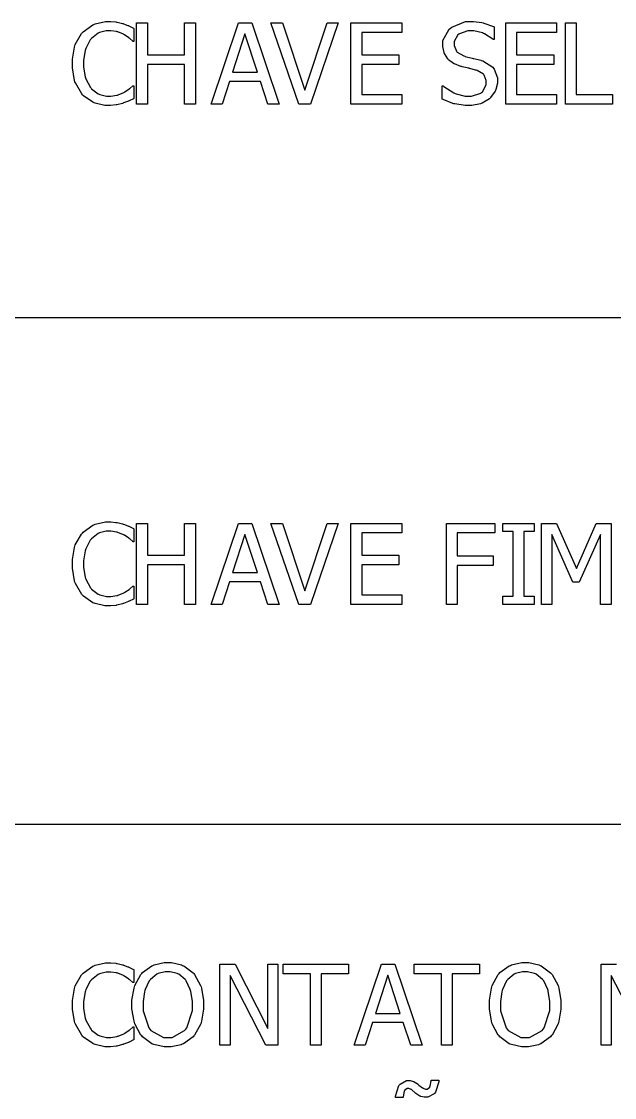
# Model space of a CAD drawing. Header units: millimetres. Extents: x 1974 to 2099, y 1386 to 1555.
# Drawn here: x 2079.145 to 2080.381, y 1478.739 to 1480.982 of the extents above; entities that cross this region are included whole.
import ezdxf

# ---------------------------------------------------------------- set-up
doc = ezdxf.new("R2010")
doc.units = ezdxf.units.MM
doc.layers.add('TEXTO', color=4, linetype='Continuous')

msp = doc.modelspace()

# ---------------------------------------------------------------- linework, layer by layer
at = {"layer": 'TEXTO', "color": 0}
for p, q in [((2079.2739, 1480.9604), (2079.2939, 1480.9747)), ((2079.2939, 1480.9747), (2079.2962, 1480.9757)), ((2079.2962, 1480.9757), (2079.2985, 1480.9768)), ((2079.2985, 1480.9768), (2079.32, 1480.9816)), ((2079.32, 1480.9816), (2079.3272, 1480.9816)), ((2079.3272, 1480.9816), (2079.3311, 1480.9816)), ((2079.3311, 1480.9816), (2079.3419, 1480.9807)), ((2079.3419, 1480.9807), (2079.3432, 1480.9804)), ((2079.3432, 1480.9804), (2079.3444, 1480.9802)), ((2079.3444, 1480.9802), (2079.3559, 1480.9777)), ((2079.3559, 1480.9777), (2079.357, 1480.9773)), ((2079.357, 1480.9773), (2079.3578, 1480.977)), ((2079.3578, 1480.977), (2079.3672, 1480.9735)), ((2079.3672, 1480.9735), (2079.3681, 1480.973)), ((2079.3681, 1480.973), (2079.369, 1480.9726)), ((2079.369, 1480.9726), (2079.3784, 1480.968)), ((2079.3784, 1480.968), (2079.3793, 1480.9674)), ((2079.3793, 1480.9674), (2079.3793, 1480.9403)), ((2079.3851, 1480.8097), (2079.3851, 1480.9786)), ((2079.3851, 1480.9786), (2079.4076, 1480.9786)), ((2079.4076, 1480.9786), (2079.4076, 1480.9124)), ((2079.4852, 1480.9124), (2079.4852, 1480.9786)), ((2079.4852, 1480.9786), (2079.5077, 1480.9786)), ((2079.5077, 1480.9786), (2079.5077, 1480.8097)), ((2079.5077, 1480.9786), (2079.5077, 1480.9786)), ((2079.5406, 1480.8097), (2079.5975, 1480.9786)), ((2079.5975, 1480.9786), (2079.6252, 1480.9786)), ((2079.6252, 1480.9786), (2079.6821, 1480.8097)), ((2079.7232, 1480.8097), (2079.6651, 1480.9786)), ((2079.6651, 1480.9786), (2079.6891, 1480.9786)), ((2079.6891, 1480.9786), (2079.7359, 1480.8384)), ((2079.7359, 1480.8384), (2079.7825, 1480.9786)), ((2079.8056, 1480.9786), (2079.7474, 1480.8097)), ((2079.7825, 1480.9786), (2079.8056, 1480.9786)), ((2079.7825, 1480.9786), (2079.7825, 1480.9786)), ((2079.832, 1480.8097), (2079.832, 1480.9786)), ((2079.832, 1480.9786), (2079.9377, 1480.9786)), ((2079.9377, 1480.9786), (2079.9377, 1480.9586)), ((2080.0237, 1480.9419), (2080.037, 1480.9655)), ((2080.037, 1480.9655), (2080.0396, 1480.9678)), ((2080.0396, 1480.9678), (2080.0422, 1480.9701)), ((2080.0422, 1480.9701), (2080.0709, 1480.9816)), ((2080.0709, 1480.9816), (2080.0805, 1480.9816)), ((2080.0805, 1480.9816), (2080.0872, 1480.9816)), ((2080.0872, 1480.9816), (2080.1051, 1480.9793)), ((2080.1051, 1480.9793), (2080.1073, 1480.9788)), ((2080.1073, 1480.9788), (2080.1093, 1480.9785)), ((2080.1093, 1480.9785), (2080.1289, 1480.9716)), ((2080.1289, 1480.9716), (2080.1307, 1480.9708)), ((2080.1307, 1480.9708), (2080.1307, 1480.9439)), ((2080.1549, 1480.8097), (2080.1549, 1480.9786)), ((2080.1549, 1480.9786), (2080.2605, 1480.9786)), ((2080.2605, 1480.9786), (2080.2605, 1480.9586)), ((2080.2791, 1480.8097), (2080.2791, 1480.9786)), ((2080.2791, 1480.9786), (2080.3017, 1480.9786)), ((2080.3017, 1480.9786), (2080.3017, 1480.8297)), ((2079.2574, 1480.9336), (2079.2705, 1480.9565)), ((2079.2705, 1480.9565), (2079.2723, 1480.9585)), ((2079.2723, 1480.9585), (2079.2739, 1480.9604)), ((2079.2884, 1480.9436), (2079.2792, 1480.9256)), ((2079.2897, 1480.945), (2079.2884, 1480.9436)), ((2079.2908, 1480.9465), (2079.2897, 1480.945)), ((2079.3049, 1480.9574), (2079.2908, 1480.9465)), ((2079.3065, 1480.9581), (2079.3049, 1480.9574)), ((2079.308, 1480.9588), (2079.3065, 1480.9581)), ((2079.3218, 1480.9625), (2079.308, 1480.9588)), ((2079.327, 1480.9625), (2079.3218, 1480.9625)), ((2079.3311, 1480.9625), (2079.327, 1480.9625)), ((2079.3433, 1480.9606), (2079.3311, 1480.9625)), ((2079.3446, 1480.9602), (2079.3433, 1480.9606)), ((2079.3458, 1480.9599), (2079.3446, 1480.9602)), ((2079.3575, 1480.955), (2079.3458, 1480.9599)), ((2079.3586, 1480.9545), (2079.3575, 1480.955)), ((2079.3596, 1480.9539), (2079.3586, 1480.9545)), ((2079.3692, 1480.9475), (2079.3596, 1480.9539)), ((2079.3699, 1480.9468), (2079.3692, 1480.9475)), ((2079.3707, 1480.9462), (2079.3699, 1480.9468)), ((2079.377, 1480.9408), (2079.3707, 1480.9462)), ((2079.6108, 1480.9557), (2079.5848, 1480.8761)), ((2079.6369, 1480.8761), (2079.6108, 1480.9557)), ((2079.9377, 1480.9586), (2079.8545, 1480.9586)), ((2079.8545, 1480.9586), (2079.8545, 1480.9124)), ((2080.055, 1480.9538), (2080.047, 1480.9403)), ((2080.0566, 1480.955), (2080.055, 1480.9538)), ((2080.0581, 1480.9562), (2080.0566, 1480.955)), ((2080.0755, 1480.9623), (2080.0581, 1480.9562)), ((2080.0819, 1480.9623), (2080.0755, 1480.9623)), ((2080.0879, 1480.9623), (2080.0819, 1480.9623)), ((2080.1062, 1480.9578), (2080.0879, 1480.9623)), ((2080.1083, 1480.9568), (2080.1062, 1480.9578)), ((2080.1104, 1480.9559), (2080.1083, 1480.9568)), ((2080.1276, 1480.9452), (2080.1104, 1480.9559)), ((2080.129, 1480.9439), (2080.1276, 1480.9452)), ((2080.1307, 1480.9439), (2080.129, 1480.9439)), ((2080.2605, 1480.9586), (2080.1774, 1480.9586)), ((2080.1774, 1480.9586), (2080.1774, 1480.9124)), ((2079.2512, 1480.9033), (2079.2556, 1480.9283)), ((2079.2556, 1480.9283), (2079.2566, 1480.931)), ((2079.2566, 1480.931), (2079.2574, 1480.9336)), ((2079.2779, 1480.9212), (2079.2746, 1480.9008)), ((2079.2785, 1480.9233), (2079.2779, 1480.9212)), ((2079.2792, 1480.9256), (2079.2785, 1480.9233)), ((2079.3775, 1480.9403), (2079.377, 1480.9408)), ((2079.3793, 1480.9403), (2079.3775, 1480.9403)), ((2080.0237, 1480.9333), (2080.0237, 1480.9419)), ((2080.0237, 1480.9293), (2080.0237, 1480.9333)), ((2080.026, 1480.9172), (2080.0237, 1480.9293)), ((2080.047, 1480.9403), (2080.047, 1480.9357)), ((2080.047, 1480.9357), (2080.047, 1480.9315)), ((2080.047, 1480.9315), (2080.0517, 1480.9197)), ((2079.2512, 1480.8939), (2079.2512, 1480.9033)), ((2079.2746, 1480.9008), (2079.2746, 1480.8939)), ((2079.4076, 1480.9124), (2079.4852, 1480.9124)), ((2079.8545, 1480.9124), (2079.9321, 1480.9124)), ((2079.9321, 1480.9124), (2079.9321, 1480.8924)), ((2080.0265, 1480.916), (2080.026, 1480.9172)), ((2080.027, 1480.9147), (2080.0265, 1480.916)), ((2080.0337, 1480.9038), (2080.027, 1480.9147)), ((2080.0346, 1480.9029), (2080.0337, 1480.9038)), ((2080.0355, 1480.902), (2080.0346, 1480.9029)), ((2080.0458, 1480.8942), (2080.0355, 1480.902)), ((2080.0517, 1480.9197), (2080.0527, 1480.9186)), ((2080.0527, 1480.9186), (2080.0535, 1480.9176)), ((2080.0535, 1480.9176), (2080.0673, 1480.9098)), ((2080.0673, 1480.9098), (2080.0691, 1480.9093)), ((2080.0691, 1480.9093), (2080.0703, 1480.909)), ((2080.0703, 1480.909), (2080.0848, 1480.9054)), ((2080.0848, 1480.9054), (2080.0866, 1480.9049)), ((2080.0866, 1480.9049), (2080.0883, 1480.9045)), ((2080.0883, 1480.9045), (2080.1025, 1480.9008)), ((2080.1025, 1480.9008), (2080.1037, 1480.9005)), ((2080.1037, 1480.9005), (2080.1066, 1480.8996)), ((2080.1066, 1480.8996), (2080.1279, 1480.8862)), ((2080.1774, 1480.9124), (2080.2549, 1480.9124)), ((2080.2549, 1480.9124), (2080.2549, 1480.8924)), ((2079.2512, 1480.8852), (2079.2512, 1480.8939)), ((2079.2557, 1480.859), (2079.2512, 1480.8852)), ((2079.2746, 1480.8939), (2079.2746, 1480.8865)), ((2079.2746, 1480.8865), (2079.278, 1480.8662)), ((2079.4852, 1480.8924), (2079.4076, 1480.8924)), ((2079.4076, 1480.8924), (2079.4076, 1480.8097)), ((2079.4852, 1480.8097), (2079.4852, 1480.8924)), ((2079.5848, 1480.8761), (2079.6369, 1480.8761)), ((2079.5848, 1480.8761), (2079.5848, 1480.8761)), ((2079.9321, 1480.8924), (2079.8545, 1480.8924)), ((2079.8545, 1480.8924), (2079.8545, 1480.8297)), ((2080.0469, 1480.8936), (2080.0458, 1480.8942)), ((2080.048, 1480.8931), (2080.0469, 1480.8936)), ((2080.0611, 1480.8882), (2080.048, 1480.8931)), ((2080.0625, 1480.8878), (2080.0611, 1480.8882)), ((2080.0641, 1480.8874), (2080.0625, 1480.8878)), ((2080.0776, 1480.8841), (2080.0641, 1480.8874)), ((2080.0787, 1480.8839), (2080.0776, 1480.8841)), ((2080.0798, 1480.8836), (2080.0787, 1480.8839)), ((2080.0917, 1480.8805), (2080.0798, 1480.8836)), ((2080.0931, 1480.8802), (2080.0917, 1480.8805)), ((2080.0948, 1480.8797), (2080.0931, 1480.8802)), ((2080.1081, 1480.8718), (2080.0948, 1480.8797)), ((2080.1279, 1480.8862), (2080.1293, 1480.8843)), ((2080.1293, 1480.8843), (2080.1305, 1480.8826)), ((2080.1305, 1480.8826), (2080.1373, 1480.864)), ((2080.2549, 1480.8924), (2080.1774, 1480.8924)), ((2080.1774, 1480.8924), (2080.1774, 1480.8297)), ((2079.2567, 1480.8562), (2079.2557, 1480.859)), ((2079.2576, 1480.8535), (2079.2567, 1480.8562)), ((2079.2707, 1480.8306), (2079.2576, 1480.8535)), ((2079.278, 1480.8662), (2079.2787, 1480.8641)), ((2079.2787, 1480.8641), (2079.2795, 1480.862)), ((2079.2795, 1480.862), (2079.289, 1480.8444)), ((2079.5787, 1480.8569), (2079.5633, 1480.8097)), ((2079.6431, 1480.8569), (2079.5787, 1480.8569)), ((2079.6585, 1480.8097), (2079.6431, 1480.8569)), ((2080.1089, 1480.8708), (2080.1081, 1480.8718)), ((2080.1097, 1480.8697), (2080.1089, 1480.8708)), ((2080.114, 1480.8584), (2080.1097, 1480.8697)), ((2080.114, 1480.8543), (2080.114, 1480.8584)), ((2080.114, 1480.8495), (2080.114, 1480.8543)), ((2080.1373, 1480.8529), (2080.134, 1480.8399)), ((2080.1373, 1480.864), (2080.1373, 1480.8577)), ((2080.1373, 1480.8577), (2080.1373, 1480.8529)), ((2079.2724, 1480.8287), (2079.2707, 1480.8306)), ((2079.289, 1480.8444), (2079.2902, 1480.8429)), ((2079.2902, 1480.8429), (2079.2913, 1480.8415)), ((2079.2913, 1480.8415), (2079.3051, 1480.8311)), ((2079.3051, 1480.8311), (2079.3068, 1480.8303)), ((2079.3068, 1480.8303), (2079.3084, 1480.8296)), ((2079.3464, 1480.8288), (2079.3586, 1480.8339)), ((2079.3586, 1480.8339), (2079.3598, 1480.8345)), ((2079.3598, 1480.8345), (2079.3608, 1480.8351)), ((2079.3608, 1480.8351), (2079.3698, 1480.8411)), ((2079.3698, 1480.8411), (2079.3705, 1480.8417)), ((2079.3705, 1480.8417), (2079.3712, 1480.8423)), ((2079.3712, 1480.8423), (2079.3772, 1480.8475)), ((2079.3772, 1480.8475), (2079.3777, 1480.8479)), ((2079.3777, 1480.8479), (2079.3793, 1480.8479)), ((2079.3793, 1480.8479), (2079.3793, 1480.8212)), ((2080.0224, 1480.8198), (2080.0224, 1480.8479)), ((2080.0224, 1480.8479), (2080.0239, 1480.8479)), ((2080.0239, 1480.8479), (2080.0258, 1480.8462)), ((2080.0258, 1480.8462), (2080.0467, 1480.8327)), ((2080.0467, 1480.8327), (2080.0491, 1480.8318)), ((2080.0491, 1480.8318), (2080.0515, 1480.8308)), ((2080.0515, 1480.8308), (2080.0701, 1480.8261)), ((2080.0833, 1480.8261), (2080.1027, 1480.8325)), ((2080.1027, 1480.8325), (2080.1043, 1480.8338)), ((2080.1043, 1480.8338), (2080.1059, 1480.8351)), ((2080.1059, 1480.8351), (2080.114, 1480.8495)), ((2080.1326, 1480.8367), (2080.1232, 1480.8231)), ((2080.1333, 1480.8382), (2080.1326, 1480.8367)), ((2080.134, 1480.8399), (2080.1333, 1480.8382)), ((2079.2741, 1480.827), (2079.2724, 1480.8287)), ((2079.2941, 1480.8132), (2079.2741, 1480.827)), ((2079.2964, 1480.8122), (2079.2941, 1480.8132)), ((2079.2987, 1480.8113), (2079.2964, 1480.8122)), ((2079.3192, 1480.8066), (2079.2987, 1480.8113)), ((2079.3084, 1480.8296), (2079.3223, 1480.8261)), ((2079.3223, 1480.8261), (2079.327, 1480.8261)), ((2079.327, 1480.8261), (2079.3314, 1480.8261)), ((2079.3422, 1480.8077), (2079.3306, 1480.8066)), ((2079.3314, 1480.8261), (2079.3436, 1480.8281)), ((2079.3433, 1480.8079), (2079.3422, 1480.8077)), ((2079.3442, 1480.8082), (2079.3433, 1480.8079)), ((2079.3436, 1480.8281), (2079.345, 1480.8284)), ((2079.3557, 1480.8111), (2079.3442, 1480.8082)), ((2079.345, 1480.8284), (2079.3464, 1480.8288)), ((2079.357, 1480.8115), (2079.3557, 1480.8111)), ((2079.3581, 1480.8119), (2079.357, 1480.8115)), ((2079.368, 1480.8158), (2079.3581, 1480.8119)), ((2079.3689, 1480.8161), (2079.368, 1480.8158)), ((2079.3696, 1480.8166), (2079.3689, 1480.8161)), ((2079.3784, 1480.8208), (2079.3696, 1480.8166)), ((2079.3793, 1480.8212), (2079.3784, 1480.8208)), ((2079.4076, 1480.8097), (2079.3851, 1480.8097)), ((2079.5077, 1480.8097), (2079.4852, 1480.8097)), ((2079.5633, 1480.8097), (2079.5406, 1480.8097)), ((2079.5633, 1480.8097), (2079.5633, 1480.8097)), ((2079.6821, 1480.8097), (2079.6585, 1480.8097)), ((2079.7474, 1480.8097), (2079.7232, 1480.8097)), ((2079.9377, 1480.8097), (2079.832, 1480.8097)), ((2079.8545, 1480.8297), (2079.9377, 1480.8297)), ((2079.9377, 1480.8297), (2079.9377, 1480.8097)), ((2079.9377, 1480.8097), (2079.9377, 1480.8097)), ((2080.0242, 1480.8189), (2080.0224, 1480.8198)), ((2080.0444, 1480.8111), (2080.0242, 1480.8189)), ((2080.0466, 1480.8104), (2080.0444, 1480.8111)), ((2080.0488, 1480.8099), (2080.0466, 1480.8104)), ((2080.07, 1480.8066), (2080.0488, 1480.8099)), ((2080.0701, 1480.8261), (2080.0763, 1480.8261)), ((2080.0763, 1480.8261), (2080.0833, 1480.8261)), ((2080.1018, 1480.81), (2080.0838, 1480.8066)), ((2080.1036, 1480.8106), (2080.1018, 1480.81)), ((2080.1052, 1480.8113), (2080.1036, 1480.8106)), ((2080.1207, 1480.8208), (2080.1052, 1480.8113)), ((2080.122, 1480.822), (2080.1207, 1480.8208)), ((2080.1232, 1480.8231), (2080.122, 1480.822)), ((2080.2605, 1480.8097), (2080.1549, 1480.8097)), ((2080.1774, 1480.8297), (2080.2605, 1480.8297)), ((2080.2605, 1480.8297), (2080.2605, 1480.8097)), ((2080.2605, 1480.8097), (2080.2605, 1480.8097)), ((2080.3771, 1480.8097), (2080.2791, 1480.8097)), ((2080.3017, 1480.8297), (2080.3771, 1480.8297)), ((2080.3771, 1480.8297), (2080.3771, 1480.8097)), ((2080.3771, 1480.8297), (2080.3771, 1480.8297)), ((2079.3269, 1480.8066), (2079.3192, 1480.8066)), ((2079.3306, 1480.8066), (2079.3269, 1480.8066)), ((2079.3269, 1480.8066), (2079.3269, 1480.8066)), ((2080.0779, 1480.8066), (2080.07, 1480.8066)), ((2080.0838, 1480.8066), (2080.0779, 1480.8066)), ((2080.0779, 1480.8066), (2080.0779, 1480.8066)), ((2098.7779, 1480.3642), (2069.8934, 1480.3642)), ((2079.2962, 1479.9327), (2079.2985, 1479.9337)), ((2079.2985, 1479.9337), (2079.32, 1479.9387)), ((2079.32, 1479.9387), (2079.3272, 1479.9387)), ((2079.3272, 1479.9387), (2079.3311, 1479.9387)), ((2079.3311, 1479.9387), (2079.3419, 1479.9377)), ((2079.3419, 1479.9377), (2079.3432, 1479.9374)), ((2079.3432, 1479.9374), (2079.3444, 1479.9372)), ((2079.3444, 1479.9372), (2079.3559, 1479.9346)), ((2079.3559, 1479.9346), (2079.357, 1479.9342)), ((2079.357, 1479.9342), (2079.3578, 1479.934)), ((2079.3578, 1479.934), (2079.3672, 1479.9304)), ((2079.3851, 1479.7667), (2079.3851, 1479.9356)), ((2079.3851, 1479.9356), (2079.4076, 1479.9356)), ((2079.4076, 1479.9356), (2079.4076, 1479.8694)), ((2079.4852, 1479.8694), (2079.4852, 1479.9356)), ((2079.4852, 1479.9356), (2079.5077, 1479.9356)), ((2079.5077, 1479.9356), (2079.5077, 1479.7667)), ((2079.5077, 1479.9356), (2079.5077, 1479.9356)), ((2079.5406, 1479.7667), (2079.5975, 1479.9356)), ((2079.5975, 1479.9356), (2079.6252, 1479.9356)), ((2079.6252, 1479.9356), (2079.6821, 1479.7667)), ((2079.7232, 1479.7667), (2079.6651, 1479.9356)), ((2079.6651, 1479.9356), (2079.6891, 1479.9356)), ((2079.6891, 1479.9356), (2079.7359, 1479.7953)), ((2079.7359, 1479.7953), (2079.7825, 1479.9356)), ((2079.8056, 1479.9356), (2079.7474, 1479.7667)), ((2079.7825, 1479.9356), (2079.8056, 1479.9356)), ((2079.7825, 1479.9356), (2079.7825, 1479.9356)), ((2079.832, 1479.7667), (2079.832, 1479.9356)), ((2079.832, 1479.9356), (2079.9377, 1479.9356)), ((2079.9377, 1479.9356), (2079.9377, 1479.9156)), ((2080.0308, 1479.7667), (2080.0308, 1479.9356)), ((2080.0308, 1479.9356), (2080.1318, 1479.9356)), ((2080.1318, 1479.9356), (2080.1318, 1479.9156)), ((2080.1318, 1479.9356), (2080.1318, 1479.9356)), ((2080.1484, 1479.9184), (2080.1484, 1479.9356)), ((2080.1484, 1479.9356), (2080.2139, 1479.9356)), ((2080.2139, 1479.9356), (2080.2139, 1479.9184)), ((2080.2295, 1479.7667), (2080.2295, 1479.9356)), ((2080.2295, 1479.9356), (2080.2601, 1479.9356)), ((2080.2601, 1479.9356), (2080.3024, 1479.8415)), ((2080.3024, 1479.8415), (2080.343, 1479.9356)), ((2080.343, 1479.9356), (2080.3742, 1479.9356)), ((2080.3742, 1479.9356), (2080.3742, 1479.7667)), ((2080.3742, 1479.9356), (2080.3742, 1479.9356)), ((2079.2574, 1479.8907), (2079.2705, 1479.9134)), ((2079.2705, 1479.9134), (2079.2723, 1479.9154)), ((2079.2723, 1479.9154), (2079.2739, 1479.9173)), ((2079.2739, 1479.9173), (2079.2939, 1479.9318)), ((2079.3049, 1479.9144), (2079.2908, 1479.9035)), ((2079.2939, 1479.9318), (2079.2962, 1479.9327)), ((2079.3065, 1479.9151), (2079.3049, 1479.9144)), ((2079.308, 1479.9159), (2079.3065, 1479.9151)), ((2079.3218, 1479.9194), (2079.308, 1479.9159)), ((2079.327, 1479.9194), (2079.3218, 1479.9194)), ((2079.3311, 1479.9194), (2079.327, 1479.9194)), ((2079.3433, 1479.9176), (2079.3311, 1479.9194)), ((2079.3446, 1479.9172), (2079.3433, 1479.9176)), ((2079.3458, 1479.9168), (2079.3446, 1479.9172)), ((2079.3575, 1479.912), (2079.3458, 1479.9168)), ((2079.3586, 1479.9114), (2079.3575, 1479.912)), ((2079.3596, 1479.9108), (2079.3586, 1479.9114)), ((2079.3692, 1479.9045), (2079.3596, 1479.9108)), ((2079.3672, 1479.9304), (2079.3681, 1479.9299)), ((2079.3681, 1479.9299), (2079.369, 1479.9295)), ((2079.369, 1479.9295), (2079.3784, 1479.9249)), ((2079.3784, 1479.9249), (2079.3793, 1479.9244)), ((2079.3793, 1479.9244), (2079.3793, 1479.8972)), ((2079.6108, 1479.9126), (2079.5848, 1479.833)), ((2079.6369, 1479.833), (2079.6108, 1479.9126)), ((2079.9377, 1479.9156), (2079.8545, 1479.9156)), ((2079.8545, 1479.9156), (2079.8545, 1479.8694)), ((2080.1318, 1479.9156), (2080.0532, 1479.9156)), ((2080.0532, 1479.9156), (2080.0532, 1479.8679)), ((2080.1699, 1479.9184), (2080.1484, 1479.9184)), ((2080.1699, 1479.7839), (2080.1699, 1479.9184)), ((2080.2139, 1479.9184), (2080.1923, 1479.9184)), ((2080.1923, 1479.9184), (2080.1923, 1479.7839)), ((2080.2942, 1479.8132), (2080.2505, 1479.9121)), ((2080.2505, 1479.9121), (2080.2505, 1479.7667)), ((2080.3519, 1479.9121), (2080.3078, 1479.8132)), ((2080.3519, 1479.7667), (2080.3519, 1479.9121)), ((2079.2566, 1479.8879), (2079.2574, 1479.8907)), ((2079.2884, 1479.9006), (2079.2792, 1479.8826)), ((2079.2897, 1479.902), (2079.2884, 1479.9006)), ((2079.2908, 1479.9035), (2079.2897, 1479.902)), ((2079.3699, 1479.9038), (2079.3692, 1479.9045)), ((2079.3707, 1479.9033), (2079.3699, 1479.9038)), ((2079.377, 1479.8977), (2079.3707, 1479.9033)), ((2079.3775, 1479.8972), (2079.377, 1479.8977)), ((2079.3793, 1479.8972), (2079.3775, 1479.8972)), ((2079.2512, 1479.8602), (2079.2556, 1479.8853)), ((2079.2556, 1479.8853), (2079.2566, 1479.8879)), ((2079.2779, 1479.8782), (2079.2746, 1479.8578)), ((2079.2785, 1479.8804), (2079.2779, 1479.8782)), ((2079.2792, 1479.8826), (2079.2785, 1479.8804)), ((2079.4076, 1479.8694), (2079.4852, 1479.8694)), ((2079.8545, 1479.8694), (2079.9321, 1479.8694)), ((2079.9321, 1479.8694), (2079.9321, 1479.8494)), ((2080.0532, 1479.8679), (2080.1286, 1479.8679)), ((2080.1286, 1479.8679), (2080.1286, 1479.8481)), ((2079.2512, 1479.8509), (2079.2512, 1479.8602)), ((2079.2512, 1479.8422), (2079.2512, 1479.8509)), ((2079.2746, 1479.8578), (2079.2746, 1479.8509)), ((2079.2746, 1479.8509), (2079.2746, 1479.8435)), ((2079.2746, 1479.8435), (2079.278, 1479.8232)), ((2079.4852, 1479.8494), (2079.4076, 1479.8494)), ((2079.4076, 1479.8494), (2079.4076, 1479.7667)), ((2079.4852, 1479.7667), (2079.4852, 1479.8494)), ((2079.9321, 1479.8494), (2079.8545, 1479.8494)), ((2079.8545, 1479.8494), (2079.8545, 1479.7867)), ((2080.1286, 1479.8481), (2080.0532, 1479.8481)), ((2080.0532, 1479.8481), (2080.0532, 1479.7667)), ((2079.2557, 1479.816), (2079.2512, 1479.8422)), ((2079.278, 1479.8232), (2079.2787, 1479.821)), ((2079.2787, 1479.821), (2079.2795, 1479.8191)), ((2079.5848, 1479.833), (2079.6369, 1479.833)), ((2079.5848, 1479.833), (2079.5848, 1479.833)), ((2079.2567, 1479.8132), (2079.2557, 1479.816)), ((2079.2576, 1479.8105), (2079.2567, 1479.8132)), ((2079.2707, 1479.7876), (2079.2576, 1479.8105)), ((2079.2795, 1479.8191), (2079.289, 1479.8014)), ((2079.289, 1479.8014), (2079.2902, 1479.7999)), ((2079.2902, 1479.7999), (2079.2913, 1479.7986)), ((2079.2913, 1479.7986), (2079.3051, 1479.7881)), ((2079.3698, 1479.798), (2079.3705, 1479.7986)), ((2079.3705, 1479.7986), (2079.3712, 1479.7992)), ((2079.3712, 1479.7992), (2079.3772, 1479.8045)), ((2079.3772, 1479.8045), (2079.3777, 1479.8048)), ((2079.3777, 1479.8048), (2079.3793, 1479.8048)), ((2079.3793, 1479.8048), (2079.3793, 1479.7781)), ((2079.5787, 1479.8139), (2079.5633, 1479.7667)), ((2079.6431, 1479.8139), (2079.5787, 1479.8139)), ((2079.6585, 1479.7667), (2079.6431, 1479.8139)), ((2080.3078, 1479.8132), (2080.2942, 1479.8132)), ((2079.2724, 1479.7858), (2079.2707, 1479.7876)), ((2079.2741, 1479.7839), (2079.2724, 1479.7858)), ((2079.2941, 1479.7701), (2079.2741, 1479.7839)), ((2079.3051, 1479.7881), (2079.3068, 1479.7873)), ((2079.3068, 1479.7873), (2079.3084, 1479.7867)), ((2079.3084, 1479.7867), (2079.3223, 1479.783)), ((2079.3223, 1479.783), (2079.327, 1479.783)), ((2079.327, 1479.783), (2079.3314, 1479.783)), ((2079.3314, 1479.783), (2079.3436, 1479.785)), ((2079.3436, 1479.785), (2079.345, 1479.7854)), ((2079.345, 1479.7854), (2079.3464, 1479.7858)), ((2079.3464, 1479.7858), (2079.3586, 1479.7908)), ((2079.3586, 1479.7908), (2079.3598, 1479.7914)), ((2079.3598, 1479.7914), (2079.3608, 1479.7919)), ((2079.3608, 1479.7919), (2079.3698, 1479.798)), ((2079.3784, 1479.7777), (2079.3696, 1479.7735)), ((2079.3793, 1479.7781), (2079.3784, 1479.7777)), ((2079.8545, 1479.7867), (2079.9377, 1479.7867)), ((2079.9377, 1479.7867), (2079.9377, 1479.7667)), ((2080.1484, 1479.7667), (2080.1484, 1479.7839)), ((2080.1484, 1479.7839), (2080.1699, 1479.7839)), ((2080.1923, 1479.7839), (2080.2139, 1479.7839)), ((2080.2139, 1479.7839), (2080.2139, 1479.7667)), ((2080.2139, 1479.7839), (2080.2139, 1479.7839)), ((2079.2964, 1479.7691), (2079.2941, 1479.7701)), ((2079.2987, 1479.7683), (2079.2964, 1479.7691)), ((2079.3192, 1479.7636), (2079.2987, 1479.7683)), ((2079.3269, 1479.7636), (2079.3192, 1479.7636)), ((2079.3306, 1479.7636), (2079.3269, 1479.7636)), ((2079.3269, 1479.7636), (2079.3269, 1479.7636)), ((2079.3422, 1479.7647), (2079.3306, 1479.7636)), ((2079.3433, 1479.7649), (2079.3422, 1479.7647)), ((2079.3442, 1479.7651), (2079.3433, 1479.7649)), ((2079.3557, 1479.7681), (2079.3442, 1479.7651)), ((2079.357, 1479.7685), (2079.3557, 1479.7681)), ((2079.3581, 1479.7689), (2079.357, 1479.7685)), ((2079.368, 1479.7727), (2079.3581, 1479.7689)), ((2079.3689, 1479.7732), (2079.368, 1479.7727)), ((2079.3696, 1479.7735), (2079.3689, 1479.7732)), ((2079.4076, 1479.7667), (2079.3851, 1479.7667)), ((2079.5077, 1479.7667), (2079.4852, 1479.7667)), ((2079.5633, 1479.7667), (2079.5406, 1479.7667)), ((2079.5633, 1479.7667), (2079.5633, 1479.7667)), ((2079.6821, 1479.7667), (2079.6585, 1479.7667)), ((2079.7474, 1479.7667), (2079.7232, 1479.7667)), ((2079.9377, 1479.7667), (2079.832, 1479.7667)), ((2079.9377, 1479.7667), (2079.9377, 1479.7667)), ((2080.0532, 1479.7667), (2080.0308, 1479.7667)), ((2080.2139, 1479.7667), (2080.1484, 1479.7667)), ((2080.2505, 1479.7667), (2080.2295, 1479.7667)), ((2080.3742, 1479.7667), (2080.3519, 1479.7667)), ((2098.7779, 1479.3082), (2069.8934, 1479.3082)), ((2079.2939, 1479.0128), (2079.2962, 1479.0137)), ((2079.2962, 1479.0137), (2079.2985, 1479.0148)), ((2079.2985, 1479.0148), (2079.32, 1479.0197)), ((2079.32, 1479.0197), (2079.3272, 1479.0197)), ((2079.3272, 1479.0197), (2079.3311, 1479.0197)), ((2079.3311, 1479.0197), (2079.3419, 1479.0187)), ((2079.3419, 1479.0187), (2079.3432, 1479.0185)), ((2079.3432, 1479.0185), (2079.3444, 1479.0183)), ((2079.3444, 1479.0183), (2079.3559, 1479.0156)), ((2079.3559, 1479.0156), (2079.357, 1479.0153)), ((2079.357, 1479.0153), (2079.3578, 1479.0149)), ((2079.3578, 1479.0149), (2079.3672, 1479.0115)), ((2079.417, 1479.0133), (2079.4193, 1479.0143)), ((2079.4193, 1479.0143), (2079.4216, 1479.0153)), ((2079.4216, 1479.0153), (2079.4429, 1479.0201)), ((2079.4429, 1479.0201), (2079.4501, 1479.0201)), ((2079.4501, 1479.0201), (2079.4578, 1479.0201)), ((2079.4578, 1479.0201), (2079.4788, 1479.0152)), ((2079.4788, 1479.0152), (2079.4811, 1479.0141)), ((2079.4811, 1479.0141), (2079.4833, 1479.0131)), ((2079.5589, 1478.8477), (2079.5589, 1479.0166)), ((2079.5589, 1479.0166), (2079.5908, 1479.0166)), ((2079.5908, 1479.0166), (2079.6588, 1478.8829)), ((2079.6588, 1478.8829), (2079.6588, 1479.0166)), ((2079.6588, 1479.0166), (2079.6797, 1479.0166)), ((2079.6797, 1479.0166), (2079.6797, 1478.8477)), ((2079.6797, 1479.0166), (2079.6797, 1479.0166)), ((2079.6907, 1478.9966), (2079.6907, 1479.0166)), ((2079.6907, 1479.0166), (2079.8266, 1479.0166)), ((2079.8266, 1479.0166), (2079.8266, 1478.9966)), ((2079.8386, 1478.8477), (2079.8956, 1479.0166)), ((2079.8956, 1479.0166), (2079.9232, 1479.0166)), ((2079.9232, 1479.0166), (2079.9801, 1478.8477)), ((2079.9639, 1478.9966), (2079.9639, 1479.0166)), ((2079.9639, 1479.0166), (2080.0998, 1479.0166)), ((2080.0998, 1479.0166), (2080.0998, 1478.9966)), ((2080.162, 1479.0133), (2080.1643, 1479.0143)), ((2080.1643, 1479.0143), (2080.1665, 1479.0153)), ((2080.1665, 1479.0153), (2080.1879, 1479.0201)), ((2080.1879, 1479.0201), (2080.1951, 1479.0201)), ((2080.1951, 1479.0201), (2080.2028, 1479.0201)), ((2080.2028, 1479.0201), (2080.2239, 1479.0152)), ((2080.2239, 1479.0152), (2080.2262, 1479.0141)), ((2080.2262, 1479.0141), (2080.2284, 1479.0131)), ((2080.3537, 1478.8477), (2080.3537, 1479.0166)), ((2080.3537, 1479.0166), (2080.3856, 1479.0166)), ((2079.2574, 1478.9716), (2079.2705, 1478.9945)), ((2079.2705, 1478.9945), (2079.2723, 1478.9964)), ((2079.2723, 1478.9964), (2079.2739, 1478.9984)), ((2079.2739, 1478.9984), (2079.2939, 1479.0128)), ((2079.3049, 1478.9954), (2079.2908, 1478.9845)), ((2079.3065, 1478.9961), (2079.3049, 1478.9954)), ((2079.308, 1478.9969), (2079.3065, 1478.9961)), ((2079.3218, 1479.0005), (2079.308, 1478.9969)), ((2079.327, 1479.0005), (2079.3218, 1479.0005)), ((2079.3311, 1479.0005), (2079.327, 1479.0005)), ((2079.3433, 1478.9987), (2079.3311, 1479.0005)), ((2079.3446, 1478.9983), (2079.3433, 1478.9987)), ((2079.3458, 1478.9979), (2079.3446, 1478.9983)), ((2079.3575, 1478.9931), (2079.3458, 1478.9979)), ((2079.3586, 1478.9925), (2079.3575, 1478.9931)), ((2079.3596, 1478.9919), (2079.3586, 1478.9925)), ((2079.3692, 1478.9856), (2079.3596, 1478.9919)), ((2079.3672, 1479.0115), (2079.3681, 1479.011)), ((2079.3681, 1479.011), (2079.369, 1479.0107)), ((2079.369, 1479.0107), (2079.3784, 1479.0059)), ((2079.3784, 1479.0059), (2079.3793, 1479.0054)), ((2079.3793, 1479.0054), (2079.3793, 1478.9783)), ((2079.3816, 1478.9723), (2079.3941, 1478.9954)), ((2079.3941, 1478.9954), (2079.3958, 1478.9972)), ((2079.3958, 1478.9972), (2079.3973, 1478.9992)), ((2079.3973, 1478.9992), (2079.417, 1479.0133)), ((2079.4273, 1478.9959), (2079.4138, 1478.9848)), ((2079.4288, 1478.9966), (2079.4273, 1478.9959)), ((2079.4303, 1478.9973), (2079.4288, 1478.9966)), ((2079.4448, 1479.0008), (2079.4303, 1478.9973)), ((2079.4502, 1479.0008), (2079.4448, 1479.0008)), ((2079.455, 1479.0008), (2079.4502, 1479.0008)), ((2079.4698, 1478.9971), (2079.455, 1479.0008)), ((2079.4714, 1478.9964), (2079.4698, 1478.9971)), ((2079.473, 1478.9957), (2079.4714, 1478.9964)), ((2079.4864, 1478.9847), (2079.473, 1478.9957)), ((2079.4833, 1479.0131), (2079.5029, 1478.9991)), ((2079.5029, 1478.9991), (2079.5045, 1478.9972)), ((2079.5045, 1478.9972), (2079.5061, 1478.9954)), ((2079.5045, 1478.9972), (2079.5045, 1478.9972)), ((2079.5061, 1478.9954), (2079.5186, 1478.9725)), ((2079.6545, 1478.8477), (2079.5799, 1478.9934)), ((2079.5799, 1478.9934), (2079.5799, 1478.8477)), ((2079.7474, 1478.9966), (2079.6907, 1478.9966)), ((2079.7474, 1478.8477), (2079.7474, 1478.9966)), ((2079.8266, 1478.9966), (2079.7699, 1478.9966)), ((2079.7699, 1478.9966), (2079.7699, 1478.8477)), ((2079.9088, 1478.9938), (2079.8829, 1478.9141)), ((2079.9349, 1478.9141), (2079.9088, 1478.9938)), ((2080.0206, 1478.9966), (2079.9639, 1478.9966)), ((2080.0206, 1478.8477), (2080.0206, 1478.9966)), ((2080.0998, 1478.9966), (2080.043, 1478.9966)), ((2080.043, 1478.9966), (2080.043, 1478.8477)), ((2080.1266, 1478.9723), (2080.1391, 1478.9954)), ((2080.1391, 1478.9954), (2080.1407, 1478.9972)), ((2080.1407, 1478.9972), (2080.1423, 1478.9992)), ((2080.1423, 1478.9992), (2080.162, 1479.0133)), ((2080.1723, 1478.9959), (2080.1587, 1478.9848)), ((2080.1738, 1478.9966), (2080.1723, 1478.9959)), ((2080.1753, 1478.9973), (2080.1738, 1478.9966)), ((2080.1898, 1479.0008), (2080.1753, 1478.9973)), ((2080.1951, 1479.0008), (2080.1898, 1479.0008)), ((2080.2, 1479.0008), (2080.1951, 1479.0008)), ((2080.2149, 1478.9971), (2080.2, 1479.0008)), ((2080.2165, 1478.9964), (2080.2149, 1478.9971)), ((2080.218, 1478.9957), (2080.2165, 1478.9964)), ((2080.2315, 1478.9847), (2080.218, 1478.9957)), ((2080.2284, 1479.0131), (2080.2479, 1478.9991)), ((2080.2479, 1478.9991), (2080.2496, 1478.9972)), ((2080.2496, 1478.9972), (2080.2511, 1478.9954)), ((2080.2496, 1478.9972), (2080.2496, 1478.9972)), ((2080.2511, 1478.9954), (2080.2636, 1478.9725)), ((2080.4494, 1478.8477), (2080.3746, 1478.9934)), ((2080.3746, 1478.9934), (2080.3746, 1478.8477)), ((2079.2556, 1478.9664), (2079.2566, 1478.969)), ((2079.2566, 1478.969), (2079.2574, 1478.9716)), ((2079.2884, 1478.9817), (2079.2792, 1478.9637)), ((2079.2897, 1478.9831), (2079.2884, 1478.9817)), ((2079.2908, 1478.9845), (2079.2897, 1478.9831)), ((2079.3699, 1478.9849), (2079.3692, 1478.9856)), ((2079.3707, 1478.9843), (2079.3699, 1478.9849)), ((2079.377, 1478.9788), (2079.3707, 1478.9843)), ((2079.3775, 1478.9783), (2079.377, 1478.9788)), ((2079.3793, 1478.9783), (2079.3775, 1478.9783)), ((2079.3798, 1478.9669), (2079.3808, 1478.9695)), ((2079.3808, 1478.9695), (2079.3816, 1478.9723)), ((2079.4115, 1478.9819), (2079.4029, 1478.9638)), ((2079.4126, 1478.9833), (2079.4115, 1478.9819)), ((2079.4138, 1478.9848), (2079.4126, 1478.9833)), ((2079.4876, 1478.9833), (2079.4864, 1478.9847)), ((2079.4887, 1478.9819), (2079.4876, 1478.9833)), ((2079.4971, 1478.964), (2079.4887, 1478.9819)), ((2079.5186, 1478.9725), (2079.5195, 1478.9697)), ((2079.5195, 1478.9697), (2079.5204, 1478.9669)), ((2080.1248, 1478.9669), (2080.1257, 1478.9695)), ((2080.1257, 1478.9695), (2080.1266, 1478.9723)), ((2080.1564, 1478.9819), (2080.148, 1478.9638)), ((2080.1576, 1478.9833), (2080.1564, 1478.9819)), ((2080.1587, 1478.9848), (2080.1576, 1478.9833)), ((2080.2326, 1478.9833), (2080.2315, 1478.9847)), ((2080.2337, 1478.9819), (2080.2326, 1478.9833)), ((2080.2422, 1478.964), (2080.2337, 1478.9819)), ((2080.2636, 1478.9725), (2080.2646, 1478.9697)), ((2080.2646, 1478.9697), (2080.2654, 1478.9669)), ((2079.2512, 1478.9413), (2079.2556, 1478.9664)), ((2079.2779, 1478.9593), (2079.2746, 1478.9389)), ((2079.2785, 1478.9614), (2079.2779, 1478.9593)), ((2079.2792, 1478.9637), (2079.2785, 1478.9614)), ((2079.3755, 1478.9415), (2079.3798, 1478.9669)), ((2079.4017, 1478.9595), (2079.3988, 1478.9391)), ((2079.4024, 1478.9617), (2079.4017, 1478.9595)), ((2079.4029, 1478.9638), (2079.4024, 1478.9617)), ((2079.4978, 1478.9618), (2079.4971, 1478.964)), ((2079.4984, 1478.9597), (2079.4978, 1478.9618)), ((2079.5015, 1478.9396), (2079.4984, 1478.9597)), ((2079.5204, 1478.9669), (2079.5249, 1478.9409)), ((2080.1205, 1478.9415), (2080.1248, 1478.9669)), ((2080.1467, 1478.9595), (2080.1438, 1478.9391)), ((2080.1474, 1478.9617), (2080.1467, 1478.9595)), ((2080.148, 1478.9638), (2080.1474, 1478.9617)), ((2080.2429, 1478.9618), (2080.2422, 1478.964)), ((2080.2434, 1478.9597), (2080.2429, 1478.9618)), ((2080.2465, 1478.9396), (2080.2434, 1478.9597)), ((2080.2654, 1478.9669), (2080.2698, 1478.9409)), ((2079.2512, 1478.932), (2079.2512, 1478.9413)), ((2079.2512, 1478.9233), (2079.2512, 1478.932)), ((2079.2746, 1478.9389), (2079.2746, 1478.932)), ((2079.2746, 1478.932), (2079.2746, 1478.9246)), ((2079.2746, 1478.9246), (2079.278, 1478.9043)), ((2079.3755, 1478.9321), (2079.3755, 1478.9415)), ((2079.3755, 1478.9236), (2079.3755, 1478.9321)), ((2079.3988, 1478.9391), (2079.3988, 1478.9321)), ((2079.3988, 1478.9321), (2079.3988, 1478.9194)), ((2079.5015, 1478.9321), (2079.5015, 1478.9396)), ((2079.5015, 1478.9202), (2079.5015, 1478.9321)), ((2079.5015, 1478.9321), (2079.5015, 1478.9321)), ((2079.5249, 1478.9409), (2079.5249, 1478.9321)), ((2079.5249, 1478.9321), (2079.5249, 1478.9229)), ((2080.1205, 1478.9321), (2080.1205, 1478.9415)), ((2080.1205, 1478.9236), (2080.1205, 1478.9321)), ((2080.1438, 1478.9391), (2080.1438, 1478.9321)), ((2080.1438, 1478.9321), (2080.1438, 1478.9194)), ((2080.2465, 1478.9321), (2080.2465, 1478.9396)), ((2080.2465, 1478.9202), (2080.2465, 1478.9321)), ((2080.2465, 1478.9321), (2080.2465, 1478.9321)), ((2080.2698, 1478.9409), (2080.2698, 1478.9321)), ((2080.2698, 1478.9321), (2080.2698, 1478.9229)), ((2079.2557, 1478.8971), (2079.2512, 1478.9233)), ((2079.278, 1478.9043), (2079.2787, 1478.9022)), ((2079.2787, 1478.9022), (2079.2795, 1478.9001)), ((2079.3798, 1478.8978), (2079.3755, 1478.9236)), ((2079.3988, 1478.9194), (2079.4104, 1478.8843)), ((2079.4899, 1478.8843), (2079.5015, 1478.9202)), ((2079.5249, 1478.9229), (2079.5205, 1478.8979)), ((2079.8829, 1478.9141), (2079.9349, 1478.9141)), ((2079.8829, 1478.9141), (2079.8829, 1478.9141)), ((2080.1248, 1478.8978), (2080.1205, 1478.9236)), ((2080.1438, 1478.9194), (2080.1554, 1478.8843)), ((2080.2349, 1478.8843), (2080.2465, 1478.9202)), ((2080.2698, 1478.9229), (2080.2655, 1478.8979)), ((2079.2567, 1478.8943), (2079.2557, 1478.8971)), ((2079.2576, 1478.8916), (2079.2567, 1478.8943)), ((2079.2707, 1478.8687), (2079.2576, 1478.8916)), ((2079.2795, 1478.9001), (2079.289, 1478.8825)), ((2079.289, 1478.8825), (2079.2902, 1478.881)), ((2079.2902, 1478.881), (2079.2913, 1478.8796)), ((2079.2913, 1478.8796), (2079.3051, 1478.8691)), ((2079.3608, 1478.873), (2079.3698, 1478.8791)), ((2079.3698, 1478.8791), (2079.3705, 1478.8796)), ((2079.3705, 1478.8796), (2079.3712, 1478.8803)), ((2079.3712, 1478.8803), (2079.3772, 1478.8855)), ((2079.3772, 1478.8855), (2079.3777, 1478.886)), ((2079.3777, 1478.886), (2079.3793, 1478.886)), ((2079.3793, 1478.886), (2079.3793, 1478.8591)), ((2079.3806, 1478.895), (2079.3798, 1478.8978)), ((2079.3815, 1478.8922), (2079.3806, 1478.895)), ((2079.394, 1478.8691), (2079.3815, 1478.8922)), ((2079.4104, 1478.8843), (2079.4127, 1478.8813)), ((2079.4127, 1478.8813), (2079.415, 1478.8784)), ((2079.4852, 1478.8784), (2079.4876, 1478.8813)), ((2079.4876, 1478.8813), (2079.4899, 1478.8843)), ((2079.5187, 1478.8924), (2079.5061, 1478.8691)), ((2079.5197, 1478.8951), (2079.5187, 1478.8924)), ((2079.5205, 1478.8979), (2079.5197, 1478.8951)), ((2079.8767, 1478.895), (2079.8613, 1478.8477)), ((2079.9411, 1478.895), (2079.8767, 1478.895)), ((2079.9565, 1478.8477), (2079.9411, 1478.895)), ((2080.1257, 1478.895), (2080.1248, 1478.8978)), ((2080.1266, 1478.8922), (2080.1257, 1478.895)), ((2080.139, 1478.8691), (2080.1266, 1478.8922)), ((2080.1554, 1478.8843), (2080.1578, 1478.8813)), ((2080.1578, 1478.8813), (2080.16, 1478.8784)), ((2080.2303, 1478.8784), (2080.2326, 1478.8813)), ((2080.2326, 1478.8813), (2080.2349, 1478.8843)), ((2080.2637, 1478.8924), (2080.2511, 1478.8691)), ((2080.2646, 1478.8951), (2080.2637, 1478.8924)), ((2080.2655, 1478.8979), (2080.2646, 1478.8951)), ((2079.2724, 1478.8668), (2079.2707, 1478.8687)), ((2079.2741, 1478.865), (2079.2724, 1478.8668)), ((2079.2941, 1478.8512), (2079.2741, 1478.865)), ((2079.3051, 1478.8691), (2079.3068, 1478.8683)), ((2079.3068, 1478.8683), (2079.3084, 1478.8676)), ((2079.3084, 1478.8676), (2079.3223, 1478.8641)), ((2079.3223, 1478.8641), (2079.327, 1478.8641)), ((2079.327, 1478.8641), (2079.3314, 1478.8641)), ((2079.3314, 1478.8641), (2079.3436, 1478.866)), ((2079.3436, 1478.866), (2079.345, 1478.8665)), ((2079.345, 1478.8665), (2079.3464, 1478.8668)), ((2079.3464, 1478.8668), (2079.3586, 1478.8719)), ((2079.3586, 1478.8719), (2079.3598, 1478.8725)), ((2079.3598, 1478.8725), (2079.3608, 1478.873)), ((2079.3784, 1478.8588), (2079.3696, 1478.8546)), ((2079.3793, 1478.8591), (2079.3784, 1478.8588)), ((2079.3957, 1478.8672), (2079.394, 1478.8691)), ((2079.3973, 1478.8654), (2079.3957, 1478.8672)), ((2079.4169, 1478.8511), (2079.3973, 1478.8654)), ((2079.415, 1478.8784), (2079.4414, 1478.8637)), ((2079.4414, 1478.8637), (2079.4502, 1478.8637)), ((2079.4502, 1478.8637), (2079.4595, 1478.8637)), ((2079.4595, 1478.8637), (2079.4852, 1478.8784)), ((2079.5028, 1478.8653), (2079.4827, 1478.8508)), ((2079.5045, 1478.8672), (2079.5028, 1478.8653)), ((2079.5061, 1478.8691), (2079.5045, 1478.8672)), ((2080.1407, 1478.8672), (2080.139, 1478.8691)), ((2080.1423, 1478.8654), (2080.1407, 1478.8672)), ((2080.1619, 1478.8511), (2080.1423, 1478.8654)), ((2080.16, 1478.8784), (2080.1863, 1478.8637)), ((2080.1863, 1478.8637), (2080.1951, 1478.8637)), ((2080.1951, 1478.8637), (2080.2045, 1478.8637)), ((2080.2045, 1478.8637), (2080.2303, 1478.8784)), ((2080.2478, 1478.8653), (2080.2277, 1478.8508)), ((2080.2496, 1478.8672), (2080.2478, 1478.8653)), ((2080.2511, 1478.8691), (2080.2496, 1478.8672)), ((2079.2964, 1478.8502), (2079.2941, 1478.8512)), ((2079.2987, 1478.8494), (2079.2964, 1478.8502)), ((2079.3192, 1478.8447), (2079.2987, 1478.8494)), ((2079.3269, 1478.8447), (2079.3192, 1478.8447)), ((2079.3306, 1478.8447), (2079.3269, 1478.8447)), ((2079.3269, 1478.8447), (2079.3269, 1478.8447)), ((2079.3422, 1478.8457), (2079.3306, 1478.8447)), ((2079.3433, 1478.8459), (2079.3422, 1478.8457)), ((2079.3442, 1478.8462), (2079.3433, 1478.8459)), ((2079.3557, 1478.8492), (2079.3442, 1478.8462)), ((2079.357, 1478.8496), (2079.3557, 1478.8492)), ((2079.3581, 1478.8499), (2079.357, 1478.8496)), ((2079.368, 1478.8539), (2079.3581, 1478.8499)), ((2079.3689, 1478.8542), (2079.368, 1478.8539)), ((2079.3696, 1478.8546), (2079.3689, 1478.8542)), ((2079.4192, 1478.8501), (2079.4169, 1478.8511)), ((2079.4214, 1478.8491), (2079.4192, 1478.8501)), ((2079.4423, 1478.8442), (2079.4214, 1478.8491)), ((2079.4501, 1478.8442), (2079.4423, 1478.8442)), ((2079.4571, 1478.8442), (2079.4501, 1478.8442)), ((2079.4781, 1478.849), (2079.4571, 1478.8442)), ((2079.4804, 1478.8499), (2079.4781, 1478.849)), ((2079.4827, 1478.8508), (2079.4804, 1478.8499)), ((2079.5799, 1478.8477), (2079.5589, 1478.8477)), ((2079.6797, 1478.8477), (2079.6545, 1478.8477)), ((2079.7699, 1478.8477), (2079.7474, 1478.8477)), ((2079.7699, 1478.8477), (2079.7699, 1478.8477)), ((2079.8613, 1478.8477), (2079.8386, 1478.8477)), ((2079.8613, 1478.8477), (2079.8613, 1478.8477)), ((2079.9801, 1478.8477), (2079.9565, 1478.8477)), ((2080.043, 1478.8477), (2080.0206, 1478.8477)), ((2080.043, 1478.8477), (2080.043, 1478.8477)), ((2080.1642, 1478.8501), (2080.1619, 1478.8511)), ((2080.1664, 1478.8491), (2080.1642, 1478.8501)), ((2080.1873, 1478.8442), (2080.1664, 1478.8491)), ((2080.1951, 1478.8442), (2080.1873, 1478.8442)), ((2080.202, 1478.8442), (2080.1951, 1478.8442)), ((2080.2231, 1478.849), (2080.202, 1478.8442)), ((2080.2254, 1478.8499), (2080.2231, 1478.849)), ((2080.2277, 1478.8508), (2080.2254, 1478.8499)), ((2080.3746, 1478.8477), (2080.3537, 1478.8477)), ((2079.9333, 1478.7654), (2079.9346, 1478.7669)), ((2079.9346, 1478.7669), (2079.948, 1478.7743)), ((2079.948, 1478.7743), (2079.9525, 1478.7743)), ((2079.9525, 1478.7743), (2079.9552, 1478.7743)), ((2079.9552, 1478.7743), (2079.9623, 1478.7724)), ((2079.9623, 1478.7724), (2079.9632, 1478.7721)), ((2079.9632, 1478.7721), (2079.964, 1478.7718)), ((2079.964, 1478.7718), (2079.972, 1478.7664)), ((2079.997, 1478.7624), (2079.9994, 1478.7735)), ((2079.9994, 1478.7735), (2079.9995, 1478.7749)), ((2079.9995, 1478.7749), (2080.0153, 1478.7749)), ((2079.9995, 1478.7749), (2079.9995, 1478.7749)), ((2080.0152, 1478.7719), (2080.0081, 1478.7498)), ((2080.0153, 1478.7749), (2080.0152, 1478.7719)), ((2079.9248, 1478.7419), (2079.9319, 1478.7639)), ((2079.9319, 1478.7639), (2079.9333, 1478.7654)), ((2079.9429, 1478.7519), (2079.9406, 1478.7405)), ((2079.9433, 1478.7528), (2079.9429, 1478.7519)), ((2079.9436, 1478.7536), (2079.9433, 1478.7528)), ((2079.9491, 1478.7578), (2079.9436, 1478.7536)), ((2079.9511, 1478.7578), (2079.9491, 1478.7578)), ((2079.9526, 1478.7578), (2079.9511, 1478.7578)), ((2079.9575, 1478.7559), (2079.9526, 1478.7578)), ((2079.9582, 1478.7554), (2079.9575, 1478.7559)), ((2079.9587, 1478.755), (2079.9582, 1478.7554)), ((2079.9659, 1478.749), (2079.9587, 1478.755)), ((2079.9668, 1478.7483), (2079.9659, 1478.749)), ((2079.9675, 1478.7476), (2079.9668, 1478.7483)), ((2079.9757, 1478.742), (2079.9675, 1478.7476)), ((2079.972, 1478.7664), (2079.9729, 1478.7655)), ((2079.9729, 1478.7655), (2079.9737, 1478.7649)), ((2079.9737, 1478.7649), (2079.9811, 1478.7592)), ((2079.9811, 1478.7592), (2079.9817, 1478.7588)), ((2079.9817, 1478.7588), (2079.9823, 1478.7583)), ((2079.9823, 1478.7583), (2079.9873, 1478.7564)), ((2079.9873, 1478.7564), (2079.9889, 1478.7564)), ((2079.9889, 1478.7564), (2079.9908, 1478.7564)), ((2079.9908, 1478.7564), (2079.9963, 1478.7608)), ((2080.0057, 1478.7468), (2079.992, 1478.7395)), ((2079.9963, 1478.7608), (2079.9966, 1478.7616)), ((2079.9966, 1478.7616), (2079.997, 1478.7624)), ((2080.007, 1478.7483), (2080.0057, 1478.7468)), ((2080.0081, 1478.7498), (2080.007, 1478.7483)), ((2079.9247, 1478.739), (2079.9248, 1478.7419)), ((2079.9406, 1478.739), (2079.9247, 1478.739)), ((2079.9406, 1478.7405), (2079.9406, 1478.739)), ((2079.9766, 1478.7416), (2079.9757, 1478.742)), ((2079.9773, 1478.7413), (2079.9766, 1478.7416)), ((2079.9847, 1478.7395), (2079.9773, 1478.7413)), ((2079.9875, 1478.7395), (2079.9847, 1478.7395)), ((2079.992, 1478.7395), (2079.9875, 1478.7395))]:
    msp.add_line(p, q, dxfattribs=at)

doc.saveas('drawing.dxf')
